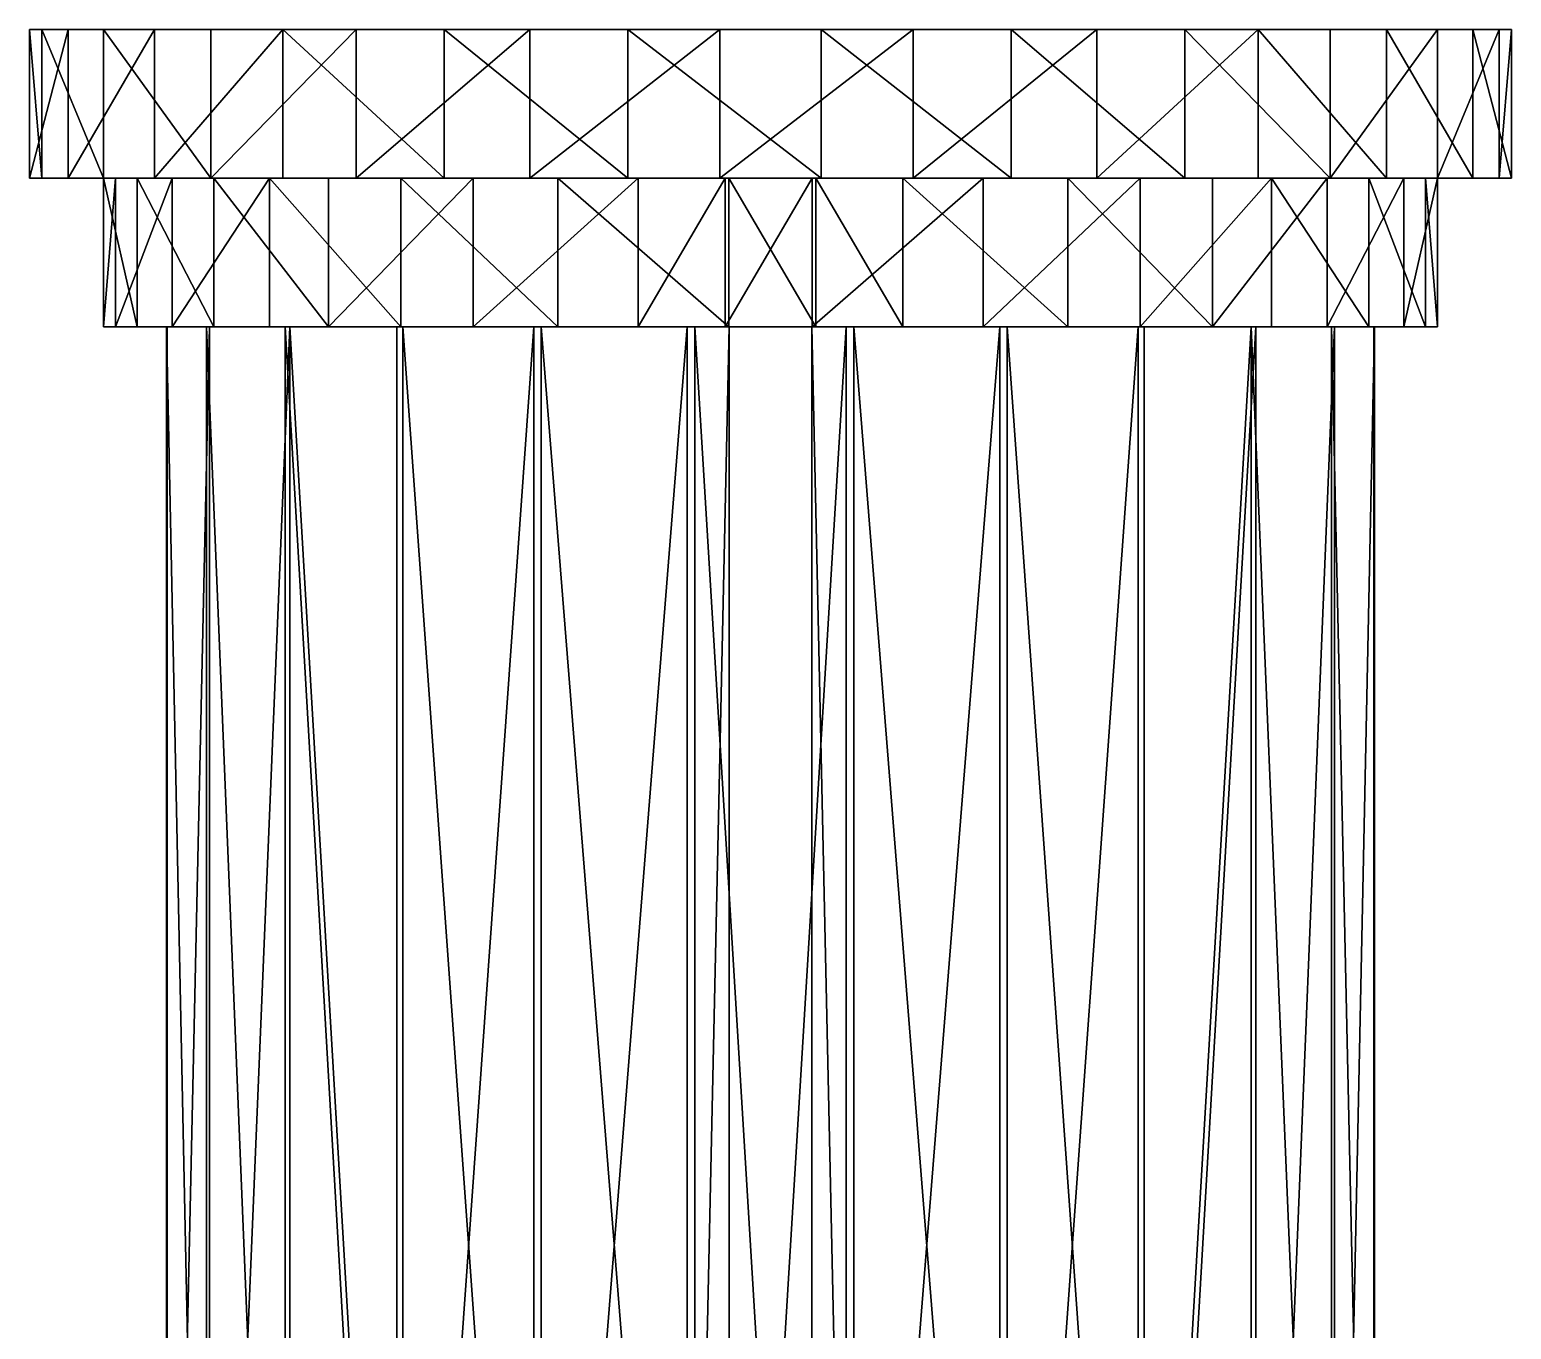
# Model space of a CAD drawing. Extents: x -15.8 to 15.2, y -17.4 to 0.1.
# Drawn here: x -5.34 to 4.65, y -8.64 to 0.12 of the extents above; entities that cross this region are included whole.
import ezdxf

# ---------------------------------------------------------------- set-up
doc = ezdxf.new("R2010")
doc.units = 0
doc.header["$MEASUREMENT"] = 0
doc.layers.add('LAYER14', color=7, linetype='CONTINUOUS')

msp = doc.modelspace()

# ---------------------------------------------------------------- linework, layer by layer
at = {"layer": 'LAYER14'}
for points in [[(-5.255, 0.1226, 3.155), (-5.077, 0.1226, 0.57), (-5.337, 0.1226, 1.851), (-5.255, 0.1226, 3.155)], [(-5.337, -0.8785, 1.851), (-5.077, 0.1226, 0.57), (-5.077, -0.8785, 0.57), (-5.337, -0.8785, 1.851)], [(-5.077, 0.1226, 0.57), (-5.337, -0.8785, 1.851), (-5.337, 0.1226, 1.851), (-5.077, 0.1226, 0.57)], [(-5.255, -0.8785, 3.155), (-5.337, 0.1226, 1.851), (-5.337, -0.8785, 1.851), (-5.255, -0.8785, 3.155)], [(-5.337, 0.1226, 1.851), (-5.255, -0.8785, 3.155), (-5.255, 0.1226, 3.155), (-5.337, 0.1226, 1.851)], [(-5.077, 0.1226, 0.57), (-5.255, 0.1226, 3.155), (-4.839, 0.1226, 4.394), (-5.077, 0.1226, 0.57)], [(-4.839, -0.8785, 4.394), (-5.255, 0.1226, 3.155), (-5.255, -0.8785, 3.155), (-4.839, -0.8785, 4.394)], [(-5.255, 0.1226, 3.155), (-4.839, -0.8785, 4.394), (-4.839, 0.1226, 4.394), (-5.255, 0.1226, 3.155)], [(-5.077, 0.1226, 0.57), (-4.839, 0.1226, 4.394), (-4.496, 0.1226, -0.601), (-5.077, 0.1226, 0.57)], [(-5.077, -0.8785, 0.57), (-4.496, 0.1226, -0.601), (-4.496, -0.8785, -0.601), (-5.077, -0.8785, 0.57)], [(-4.496, 0.1226, -0.601), (-5.077, -0.8785, 0.57), (-5.077, 0.1226, 0.57), (-4.496, 0.1226, -0.601)], [(-4.496, 0.1226, -0.601), (-4.839, 0.1226, 4.394), (-4.116, 0.1226, 5.482), (-4.496, 0.1226, -0.601)], [(-4.116, -0.8785, 5.482), (-4.839, 0.1226, 4.394), (-4.839, -0.8785, 4.394), (-4.116, -0.8785, 5.482)], [(-4.839, 0.1226, 4.394), (-4.116, -0.8785, 5.482), (-4.116, 0.1226, 5.482), (-4.839, 0.1226, 4.394)], [(-4.496, 0.1226, -0.601), (-4.116, 0.1226, 5.482), (-3.631, 0.1226, -1.58), (-4.496, 0.1226, -0.601)], [(-4.496, -0.8785, -0.601), (-3.631, 0.1226, -1.58), (-3.631, -0.8785, -1.58), (-4.496, -0.8785, -0.601)], [(-3.631, 0.1226, -1.58), (-4.496, -0.8785, -0.601), (-4.496, 0.1226, -0.601), (-3.631, 0.1226, -1.58)], [(-3.631, 0.1226, -1.58), (-4.116, 0.1226, 5.482), (-3.136, 0.1226, 6.347), (-3.631, 0.1226, -1.58)], [(-4.116, -0.8785, 5.482), (-3.136, 0.1226, 6.347), (-4.116, 0.1226, 5.482), (-4.116, -0.8785, 5.482)], [(-3.136, 0.1226, 6.347), (-4.116, -0.8785, 5.482), (-3.136, -0.8785, 6.347), (-3.136, 0.1226, 6.347)], [(-3.631, 0.1226, -1.58), (-3.136, 0.1226, 6.347), (-2.543, 0.1226, -2.303), (-3.631, 0.1226, -1.58)], [(-2.543, -0.8785, -2.303), (-3.631, 0.1226, -1.58), (-2.543, 0.1226, -2.303), (-2.543, -0.8785, -2.303)], [(-3.631, 0.1226, -1.58), (-2.543, -0.8785, -2.303), (-3.631, -0.8785, -1.58), (-3.631, 0.1226, -1.58)], [(-2.543, 0.1226, -2.303), (-3.136, 0.1226, 6.347), (-1.966, 0.1226, 6.929), (-2.543, 0.1226, -2.303)], [(-3.136, -0.8785, 6.347), (-1.966, 0.1226, 6.929), (-3.136, 0.1226, 6.347), (-3.136, -0.8785, 6.347)], [(-1.966, 0.1226, 6.929), (-3.136, -0.8785, 6.347), (-1.966, -0.8785, 6.929), (-1.966, 0.1226, 6.929)], [(-2.543, 0.1226, -2.303), (-1.966, 0.1226, 6.929), (-1.304, 0.1226, -2.719), (-2.543, 0.1226, -2.303)], [(-1.304, -0.8785, -2.719), (-2.543, 0.1226, -2.303), (-1.304, 0.1226, -2.719), (-1.304, -0.8785, -2.719)], [(-2.543, 0.1226, -2.303), (-1.304, -0.8785, -2.719), (-2.543, -0.8785, -2.303), (-2.543, 0.1226, -2.303)], [(-1.304, 0.1226, -2.719), (-1.966, 0.1226, 6.929), (-0.685, 0.1226, 7.188), (-1.304, 0.1226, -2.719)], [(-1.966, -0.8785, 6.929), (-0.685, 0.1226, 7.188), (-1.966, 0.1226, 6.929), (-1.966, -0.8785, 6.929)], [(-0.685, 0.1226, 7.188), (-1.966, -0.8785, 6.929), (-0.685, -0.8785, 7.188), (-0.685, 0.1226, 7.188)], [(-1.304, 0.1226, -2.719), (-0.685, 0.1226, 7.188), (0, 0.1226, -2.8), (-1.304, 0.1226, -2.719)], [(0, -0.8785, -2.8), (-1.304, 0.1226, -2.719), (0, 0.1226, -2.8), (0, -0.8785, -2.8)], [(-1.304, 0.1226, -2.719), (0, -0.8785, -2.8), (-1.304, -0.8785, -2.719), (-1.304, 0.1226, -2.719)], [(0, 0.1226, -2.8), (-0.685, 0.1226, 7.188), (0.619, 0.1226, 7.106), (0, 0.1226, -2.8)], [(-0.685, -0.8785, 7.188), (0.619, 0.1226, 7.106), (-0.685, 0.1226, 7.188), (-0.685, -0.8785, 7.188)], [(0.619, 0.1226, 7.106), (-0.685, -0.8785, 7.188), (0.619, -0.8785, 7.106), (0.619, 0.1226, 7.106)], [(0, 0.1226, -2.8), (0.619, 0.1226, 7.106), (1.281, 0.1226, -2.541), (0, 0.1226, -2.8)], [(1.281, -0.8785, -2.541), (0, 0.1226, -2.8), (1.281, 0.1226, -2.541), (1.281, -0.8785, -2.541)], [(0, 0.1226, -2.8), (1.281, -0.8785, -2.541), (0, -0.8785, -2.8), (0, 0.1226, -2.8)], [(1.281, 0.1226, -2.541), (0.619, 0.1226, 7.106), (1.858, 0.1226, 6.69), (1.281, 0.1226, -2.541)], [(0.619, -0.8785, 7.106), (1.858, 0.1226, 6.69), (0.619, 0.1226, 7.106), (0.619, -0.8785, 7.106)], [(1.858, 0.1226, 6.69), (0.619, -0.8785, 7.106), (1.858, -0.8785, 6.69), (1.858, 0.1226, 6.69)], [(1.281, 0.1226, -2.541), (1.858, 0.1226, 6.69), (2.451, 0.1226, -1.96), (1.281, 0.1226, -2.541)], [(2.451, -0.8785, -1.96), (1.281, 0.1226, -2.541), (2.451, 0.1226, -1.96), (2.451, -0.8785, -1.96)], [(1.281, 0.1226, -2.541), (2.451, -0.8785, -1.96), (1.281, -0.8785, -2.541), (1.281, 0.1226, -2.541)], [(2.451, 0.1226, -1.96), (1.858, 0.1226, 6.69), (2.946, 0.1226, 5.967), (2.451, 0.1226, -1.96)], [(1.858, -0.8785, 6.69), (2.946, 0.1226, 5.967), (1.858, 0.1226, 6.69), (1.858, -0.8785, 6.69)], [(2.946, 0.1226, 5.967), (1.858, -0.8785, 6.69), (2.946, -0.8785, 5.967), (2.946, 0.1226, 5.967)], [(2.451, 0.1226, -1.96), (2.946, 0.1226, 5.967), (3.431, 0.1226, -1.095), (2.451, 0.1226, -1.96)], [(3.431, -0.8785, -1.095), (2.451, 0.1226, -1.96), (3.431, 0.1226, -1.095), (3.431, -0.8785, -1.095)], [(2.451, 0.1226, -1.96), (3.431, -0.8785, -1.095), (2.451, -0.8785, -1.96), (2.451, 0.1226, -1.96)], [(3.431, 0.1226, -1.095), (2.946, 0.1226, 5.967), (3.811, 0.1226, 4.987), (3.431, 0.1226, -1.095)], [(2.946, 0.1226, 5.967), (3.811, -0.8785, 4.987), (3.811, 0.1226, 4.987), (2.946, 0.1226, 5.967)], [(3.811, -0.8785, 4.987), (2.946, 0.1226, 5.967), (2.946, -0.8785, 5.967), (3.811, -0.8785, 4.987)], [(3.431, 0.1226, -1.095), (3.811, 0.1226, 4.987), (4.154, 0.1226, -0.007), (3.431, 0.1226, -1.095)], [(4.154, 0.1226, -0.007), (3.431, -0.8785, -1.095), (3.431, 0.1226, -1.095), (4.154, 0.1226, -0.007)], [(3.431, -0.8785, -1.095), (4.154, 0.1226, -0.007), (4.154, -0.8785, -0.007), (3.431, -0.8785, -1.095)], [(4.154, 0.1226, -0.007), (3.811, 0.1226, 4.987), (4.393, 0.1226, 3.817), (4.154, 0.1226, -0.007)], [(3.811, 0.1226, 4.987), (4.393, -0.8785, 3.817), (4.393, 0.1226, 3.817), (3.811, 0.1226, 4.987)], [(4.393, -0.8785, 3.817), (3.811, 0.1226, 4.987), (3.811, -0.8785, 4.987), (4.393, -0.8785, 3.817)], [(4.154, 0.1226, -0.007), (4.393, 0.1226, 3.817), (4.57, 0.1226, 1.232), (4.154, 0.1226, -0.007)], [(4.57, 0.1226, 1.232), (4.154, -0.8785, -0.007), (4.154, 0.1226, -0.007), (4.57, 0.1226, 1.232)], [(4.154, -0.8785, -0.007), (4.57, 0.1226, 1.232), (4.57, -0.8785, 1.232), (4.154, -0.8785, -0.007)], [(4.57, 0.1226, 1.232), (4.393, 0.1226, 3.817), (4.652, 0.1226, 2.536), (4.57, 0.1226, 1.232)], [(4.393, 0.1226, 3.817), (4.652, -0.8785, 2.536), (4.652, 0.1226, 2.536), (4.393, 0.1226, 3.817)], [(4.652, -0.8785, 2.536), (4.393, 0.1226, 3.817), (4.393, -0.8785, 3.817), (4.652, -0.8785, 2.536)], [(4.652, 0.1226, 2.536), (4.57, -0.8785, 1.232), (4.57, 0.1226, 1.232), (4.652, 0.1226, 2.536)], [(4.57, -0.8785, 1.232), (4.652, 0.1226, 2.536), (4.652, -0.8785, 2.536), (4.57, -0.8785, 1.232)], [(-5.077, -0.8785, 0.57), (-5.255, -0.8785, 3.155), (-5.337, -0.8785, 1.851), (-5.077, -0.8785, 0.57)], [(-5.255, -0.8785, 3.155), (-5.077, -0.8785, 0.57), (-4.839, -0.8785, 4.394), (-5.255, -0.8785, 3.155)], [(-5.077, -0.8785, 0.57), (-4.758, -0.8785, 1.301), (-4.839, -0.8785, 2.474), (-5.077, -0.8785, 0.57)], [(-4.758, -0.8785, 1.301), (-5.077, -0.8785, 0.57), (-4.496, -0.8785, -0.601), (-4.758, -0.8785, 1.301)], [(-4.839, -0.8785, 4.394), (-5.077, -0.8785, 0.57), (-4.839, -0.8785, 2.474), (-4.839, -0.8785, 4.394)], [(-4.839, -0.8785, 4.394), (-4.839, -0.8785, 2.474), (-4.613, -0.8785, 3.628), (-4.839, -0.8785, 4.394)], [(-4.839, -0.8785, 4.394), (-4.613, -0.8785, 3.628), (-4.116, -0.8785, 5.482), (-4.839, -0.8785, 4.394)], [(-4.613, -1.8797, 3.628), (-4.839, -0.8785, 2.474), (-4.839, -1.8797, 2.474), (-4.613, -1.8797, 3.628)], [(-4.839, -0.8785, 2.474), (-4.613, -1.8797, 3.628), (-4.613, -0.8785, 3.628), (-4.839, -0.8785, 2.474)], [(-4.839, -1.8797, 2.474), (-4.758, -0.8785, 1.301), (-4.758, -1.8797, 1.301), (-4.839, -1.8797, 2.474)], [(-4.758, -0.8785, 1.301), (-4.839, -1.8797, 2.474), (-4.839, -0.8785, 2.474), (-4.758, -0.8785, 1.301)], [(-4.758, -0.8785, 1.301), (-4.496, -0.8785, -0.601), (-4.377, -0.8785, 0.188), (-4.758, -0.8785, 1.301)], [(-4.758, -1.8797, 1.301), (-4.377, -0.8785, 0.188), (-4.377, -1.8797, 0.188), (-4.758, -1.8797, 1.301)], [(-4.377, -0.8785, 0.188), (-4.758, -1.8797, 1.301), (-4.758, -0.8785, 1.301), (-4.377, -0.8785, 0.188)], [(-4.116, -0.8785, 5.482), (-4.613, -0.8785, 3.628), (-4.096, -0.8785, 4.685), (-4.116, -0.8785, 5.482)], [(-4.096, -1.8797, 4.685), (-4.613, -0.8785, 3.628), (-4.613, -1.8797, 3.628), (-4.096, -1.8797, 4.685)], [(-4.613, -0.8785, 3.628), (-4.096, -1.8797, 4.685), (-4.096, -0.8785, 4.685), (-4.613, -0.8785, 3.628)], [(-4.377, -0.8785, 0.188), (-4.496, -0.8785, -0.601), (-3.631, -0.8785, -1.58), (-4.377, -0.8785, 0.188)], [(-4.377, -0.8785, 0.188), (-3.631, -0.8785, -1.58), (-3.721, -0.8785, -0.788), (-4.377, -0.8785, 0.188)], [(-4.377, -1.8797, 0.188), (-3.721, -0.8785, -0.788), (-3.721, -1.8797, -0.788), (-4.377, -1.8797, 0.188)], [(-3.721, -0.8785, -0.788), (-4.377, -1.8797, 0.188), (-4.377, -0.8785, 0.188), (-3.721, -0.8785, -0.788)], [(-4.116, -0.8785, 5.482), (-4.096, -0.8785, 4.685), (-3.136, -0.8785, 6.347), (-4.116, -0.8785, 5.482)], [(-3.136, -0.8785, 6.347), (-4.096, -0.8785, 4.685), (-3.323, -0.8785, 5.571), (-3.136, -0.8785, 6.347)], [(-3.323, -1.8797, 5.571), (-4.096, -0.8785, 4.685), (-4.096, -1.8797, 4.685), (-3.323, -1.8797, 5.571)], [(-4.096, -0.8785, 4.685), (-3.323, -1.8797, 5.571), (-3.323, -0.8785, 5.571), (-4.096, -0.8785, 4.685)], [(-3.721, -0.8785, -0.788), (-3.631, -0.8785, -1.58), (-2.834, -0.8785, -1.56), (-3.721, -0.8785, -0.788)], [(-2.834, -1.8797, -1.56), (-3.721, -0.8785, -0.788), (-2.834, -0.8785, -1.56), (-2.834, -1.8797, -1.56)], [(-3.721, -0.8785, -0.788), (-2.834, -1.8797, -1.56), (-3.721, -1.8797, -0.788), (-3.721, -0.8785, -0.788)], [(-2.834, -0.8785, -1.56), (-3.631, -0.8785, -1.58), (-2.543, -0.8785, -2.303), (-2.834, -0.8785, -1.56)], [(-3.136, -0.8785, 6.347), (-3.323, -0.8785, 5.571), (-2.347, -0.8785, 6.228), (-3.136, -0.8785, 6.347)], [(-3.323, -1.8797, 5.571), (-2.347, -0.8785, 6.228), (-3.323, -0.8785, 5.571), (-3.323, -1.8797, 5.571)], [(-2.347, -0.8785, 6.228), (-3.323, -1.8797, 5.571), (-2.347, -1.8797, 6.228), (-2.347, -0.8785, 6.228)], [(-3.136, -0.8785, 6.347), (-2.347, -0.8785, 6.228), (-1.966, -0.8785, 6.929), (-3.136, -0.8785, 6.347)], [(-2.834, -0.8785, -1.56), (-2.543, -0.8785, -2.303), (-1.777, -0.8785, -2.077), (-2.834, -0.8785, -1.56)], [(-1.777, -1.8797, -2.077), (-2.834, -0.8785, -1.56), (-1.777, -0.8785, -2.077), (-1.777, -1.8797, -2.077)], [(-2.834, -0.8785, -1.56), (-1.777, -1.8797, -2.077), (-2.834, -1.8797, -1.56), (-2.834, -0.8785, -1.56)], [(-1.777, -0.8785, -2.077), (-2.543, -0.8785, -2.303), (-1.304, -0.8785, -2.719), (-1.777, -0.8785, -2.077)], [(-1.966, -0.8785, 6.929), (-2.347, -0.8785, 6.228), (-1.235, -0.8785, 6.609), (-1.966, -0.8785, 6.929)], [(-2.347, -1.8797, 6.228), (-1.235, -0.8785, 6.609), (-2.347, -0.8785, 6.228), (-2.347, -1.8797, 6.228)], [(-1.235, -0.8785, 6.609), (-2.347, -1.8797, 6.228), (-1.235, -1.8797, 6.609), (-1.235, -0.8785, 6.609)], [(-1.966, -0.8785, 6.929), (-1.235, -0.8785, 6.609), (-0.685, -0.8785, 7.188), (-1.966, -0.8785, 6.929)], [(-1.777, -0.8785, -2.077), (-1.304, -0.8785, -2.719), (-0.623, -0.8785, -2.303), (-1.777, -0.8785, -2.077)], [(-0.623, -1.8797, -2.303), (-1.777, -0.8785, -2.077), (-0.623, -0.8785, -2.303), (-0.623, -1.8797, -2.303)], [(-1.777, -0.8785, -2.077), (-0.623, -1.8797, -2.303), (-1.777, -1.8797, -2.077), (-1.777, -0.8785, -2.077)], [(-0.623, -0.8785, -2.303), (-1.304, -0.8785, -2.719), (0, -0.8785, -2.8), (-0.623, -0.8785, -2.303)], [(-0.685, -0.8785, 7.188), (-1.235, -0.8785, 6.609), (-0.648, -0.8785, 6.649), (-0.685, -0.8785, 7.188)], [(-1.235, -1.8797, 6.609), (-0.648, -0.8785, 6.649), (-1.235, -0.8785, 6.609), (-1.235, -1.8797, 6.609)], [(-0.648, -0.8785, 6.649), (-1.235, -1.8797, 6.609), (-0.648, -1.8797, 6.649), (-0.648, -0.8785, 6.649)], [(-0.685, -0.8785, 7.188), (-0.648, -0.8785, 6.649), (0.619, -0.8785, 7.106), (-0.685, -0.8785, 7.188)], [(0.619, -0.8785, 7.106), (-0.648, -0.8785, 6.649), (-0.062, -0.8785, 6.69), (0.619, -0.8785, 7.106)], [(-0.648, -1.8797, 6.649), (-0.062, -0.8785, 6.69), (-0.648, -0.8785, 6.649), (-0.648, -1.8797, 6.649)], [(-0.062, -0.8785, 6.69), (-0.648, -1.8797, 6.649), (-0.062, -1.8797, 6.69), (-0.062, -0.8785, 6.69)], [(-0.623, -0.8785, -2.303), (0, -0.8785, -2.8), (-0.037, -0.8785, -2.263), (-0.623, -0.8785, -2.303)], [(-0.037, -1.8797, -2.263), (-0.623, -0.8785, -2.303), (-0.037, -0.8785, -2.263), (-0.037, -1.8797, -2.263)], [(-0.623, -0.8785, -2.303), (-0.037, -1.8797, -2.263), (-0.623, -1.8797, -2.303), (-0.623, -0.8785, -2.303)], [(0.619, -0.8785, 7.106), (-0.062, -0.8785, 6.69), (1.092, -0.8785, 6.464), (0.619, -0.8785, 7.106)], [(-0.062, -1.8797, 6.69), (1.092, -0.8785, 6.464), (-0.062, -0.8785, 6.69), (-0.062, -1.8797, 6.69)], [(1.092, -0.8785, 6.464), (-0.062, -1.8797, 6.69), (1.092, -1.8797, 6.464), (1.092, -0.8785, 6.464)], [(-0.037, -0.8785, -2.263), (0, -0.8785, -2.8), (0.55, -0.8785, -2.222), (-0.037, -0.8785, -2.263)], [(0.55, -1.8797, -2.222), (-0.037, -0.8785, -2.263), (0.55, -0.8785, -2.222), (0.55, -1.8797, -2.222)], [(-0.037, -0.8785, -2.263), (0.55, -1.8797, -2.222), (-0.037, -1.8797, -2.263), (-0.037, -0.8785, -2.263)], [(0.55, -0.8785, -2.222), (0, -0.8785, -2.8), (1.281, -0.8785, -2.541), (0.55, -0.8785, -2.222)], [(0.55, -0.8785, -2.222), (1.281, -0.8785, -2.541), (1.663, -0.8785, -1.841), (0.55, -0.8785, -2.222)], [(1.663, -1.8797, -1.841), (0.55, -0.8785, -2.222), (1.663, -0.8785, -1.841), (1.663, -1.8797, -1.841)], [(0.55, -0.8785, -2.222), (1.663, -1.8797, -1.841), (0.55, -1.8797, -2.222), (0.55, -0.8785, -2.222)], [(0.619, -0.8785, 7.106), (1.092, -0.8785, 6.464), (1.858, -0.8785, 6.69), (0.619, -0.8785, 7.106)], [(1.858, -0.8785, 6.69), (1.092, -0.8785, 6.464), (2.149, -0.8785, 5.947), (1.858, -0.8785, 6.69)], [(1.092, -1.8797, 6.464), (2.149, -0.8785, 5.947), (1.092, -0.8785, 6.464), (1.092, -1.8797, 6.464)], [(2.149, -0.8785, 5.947), (1.092, -1.8797, 6.464), (2.149, -1.8797, 5.947), (2.149, -0.8785, 5.947)], [(1.663, -0.8785, -1.841), (1.281, -0.8785, -2.541), (2.451, -0.8785, -1.96), (1.663, -0.8785, -1.841)], [(1.663, -0.8785, -1.841), (2.451, -0.8785, -1.96), (2.638, -0.8785, -1.185), (1.663, -0.8785, -1.841)], [(2.638, -1.8797, -1.185), (1.663, -0.8785, -1.841), (2.638, -0.8785, -1.185), (2.638, -1.8797, -1.185)], [(1.663, -0.8785, -1.841), (2.638, -1.8797, -1.185), (1.663, -1.8797, -1.841), (1.663, -0.8785, -1.841)], [(1.858, -0.8785, 6.69), (2.149, -0.8785, 5.947), (2.946, -0.8785, 5.967), (1.858, -0.8785, 6.69)], [(2.946, -0.8785, 5.967), (2.149, -0.8785, 5.947), (3.036, -0.8785, 5.174), (2.946, -0.8785, 5.967)], [(2.149, -1.8797, 5.947), (3.036, -0.8785, 5.174), (2.149, -0.8785, 5.947), (2.149, -1.8797, 5.947)], [(3.036, -0.8785, 5.174), (2.149, -1.8797, 5.947), (3.036, -1.8797, 5.174), (3.036, -0.8785, 5.174)], [(2.638, -0.8785, -1.185), (2.451, -0.8785, -1.96), (3.431, -0.8785, -1.095), (2.638, -0.8785, -1.185)], [(2.638, -0.8785, -1.185), (3.431, -0.8785, -1.095), (3.411, -0.8785, -0.298), (2.638, -0.8785, -1.185)], [(3.411, -0.8785, -0.298), (2.638, -1.8797, -1.185), (2.638, -0.8785, -1.185), (3.411, -0.8785, -0.298)], [(2.638, -1.8797, -1.185), (3.411, -0.8785, -0.298), (3.411, -1.8797, -0.298), (2.638, -1.8797, -1.185)], [(2.946, -0.8785, 5.967), (3.036, -0.8785, 5.174), (3.811, -0.8785, 4.987), (2.946, -0.8785, 5.967)], [(3.811, -0.8785, 4.987), (3.036, -0.8785, 5.174), (3.692, -0.8785, 4.198), (3.811, -0.8785, 4.987)], [(3.036, -0.8785, 5.174), (3.692, -1.8797, 4.198), (3.692, -0.8785, 4.198), (3.036, -0.8785, 5.174)], [(3.692, -1.8797, 4.198), (3.036, -0.8785, 5.174), (3.036, -1.8797, 5.174), (3.692, -1.8797, 4.198)], [(3.411, -0.8785, -0.298), (3.431, -0.8785, -1.095), (3.928, -0.8785, 0.758), (3.411, -0.8785, -0.298)], [(3.928, -0.8785, 0.758), (3.411, -1.8797, -0.298), (3.411, -0.8785, -0.298), (3.928, -0.8785, 0.758)], [(3.411, -1.8797, -0.298), (3.928, -0.8785, 0.758), (3.928, -1.8797, 0.758), (3.411, -1.8797, -0.298)], [(3.928, -0.8785, 0.758), (3.431, -0.8785, -1.095), (4.154, -0.8785, -0.007), (3.928, -0.8785, 0.758)], [(3.811, -0.8785, 4.987), (3.692, -0.8785, 4.198), (4.073, -0.8785, 3.086), (3.811, -0.8785, 4.987)], [(3.692, -0.8785, 4.198), (4.073, -1.8797, 3.086), (4.073, -0.8785, 3.086), (3.692, -0.8785, 4.198)], [(4.073, -1.8797, 3.086), (3.692, -0.8785, 4.198), (3.692, -1.8797, 4.198), (4.073, -1.8797, 3.086)], [(3.811, -0.8785, 4.987), (4.073, -0.8785, 3.086), (4.393, -0.8785, 3.817), (3.811, -0.8785, 4.987)], [(3.928, -0.8785, 0.758), (4.154, -0.8785, -0.007), (4.154, -0.8785, 1.913), (3.928, -0.8785, 0.758)], [(4.154, -0.8785, 1.913), (3.928, -1.8797, 0.758), (3.928, -0.8785, 0.758), (4.154, -0.8785, 1.913)], [(3.928, -1.8797, 0.758), (4.154, -0.8785, 1.913), (4.154, -1.8797, 1.913), (3.928, -1.8797, 0.758)], [(4.393, -0.8785, 3.817), (4.073, -0.8785, 3.086), (4.154, -0.8785, 1.913), (4.393, -0.8785, 3.817)], [(4.073, -0.8785, 3.086), (4.154, -1.8797, 1.913), (4.154, -0.8785, 1.913), (4.073, -0.8785, 3.086)], [(4.154, -1.8797, 1.913), (4.073, -0.8785, 3.086), (4.073, -1.8797, 3.086), (4.154, -1.8797, 1.913)], [(4.154, -0.8785, 1.913), (4.154, -0.8785, -0.007), (4.57, -0.8785, 1.232), (4.154, -0.8785, 1.913)], [(4.154, -0.8785, 1.913), (4.57, -0.8785, 1.232), (4.393, -0.8785, 3.817), (4.154, -0.8785, 1.913)], [(4.393, -0.8785, 3.817), (4.57, -0.8785, 1.232), (4.652, -0.8785, 2.536), (4.393, -0.8785, 3.817)], [(-4.758, -1.8797, 1.301), (-4.613, -1.8797, 3.628), (-4.839, -1.8797, 2.474), (-4.758, -1.8797, 1.301)], [(-4.613, -1.8797, 3.628), (-4.758, -1.8797, 1.301), (-4.377, -1.8797, 0.188), (-4.613, -1.8797, 3.628)], [(-4.613, -1.8797, 3.628), (-4.377, -1.8797, 0.188), (-4.409, -1.8797, 1.632), (-4.613, -1.8797, 3.628)], [(-4.613, -1.8797, 3.628), (-4.409, -1.8797, 1.632), (-4.415, -1.8797, 2.703), (-4.613, -1.8797, 3.628)], [(-4.415, -1.8797, 2.703), (-4.096, -1.8797, 4.685), (-4.613, -1.8797, 3.628), (-4.415, -1.8797, 2.703)], [(-4.096, -1.8797, 4.685), (-4.415, -1.8797, 2.703), (-4.145, -1.8797, 3.74), (-4.096, -1.8797, 4.685)], [(-4.145, -14.8945, 3.74), (-4.415, -1.8797, 2.703), (-4.415, -14.8945, 2.703), (-4.145, -14.8945, 3.74)], [(-4.415, -1.8797, 2.703), (-4.145, -14.8945, 3.74), (-4.145, -1.8797, 3.74), (-4.415, -1.8797, 2.703)], [(-4.415, -14.8945, 2.703), (-4.409, -1.8797, 1.632), (-4.409, -14.8945, 1.632), (-4.415, -14.8945, 2.703)], [(-4.409, -1.8797, 1.632), (-4.415, -14.8945, 2.703), (-4.415, -1.8797, 2.703), (-4.409, -1.8797, 1.632)], [(-4.409, -1.8797, 1.632), (-4.377, -1.8797, 0.188), (-4.125, -1.8797, 0.599), (-4.409, -1.8797, 1.632)], [(-4.409, -14.8945, 1.632), (-4.125, -1.8797, 0.599), (-4.125, -14.8945, 0.599), (-4.409, -14.8945, 1.632)], [(-4.125, -1.8797, 0.599), (-4.409, -14.8945, 1.632), (-4.409, -1.8797, 1.632), (-4.125, -1.8797, 0.599)], [(-4.125, -1.8797, 0.599), (-4.377, -1.8797, 0.188), (-3.721, -1.8797, -0.788), (-4.125, -1.8797, 0.599)], [(-4.096, -1.8797, 4.685), (-4.145, -1.8797, 3.74), (-3.615, -1.8797, 4.671), (-4.096, -1.8797, 4.685)], [(-3.615, -14.8945, 4.671), (-4.145, -1.8797, 3.74), (-4.145, -14.8945, 3.74), (-3.615, -14.8945, 4.671)], [(-4.145, -1.8797, 3.74), (-3.615, -14.8945, 4.671), (-3.615, -1.8797, 4.671), (-4.145, -1.8797, 3.74)], [(-4.125, -1.8797, 0.599), (-3.721, -1.8797, -0.788), (-3.583, -1.8797, -0.326), (-4.125, -1.8797, 0.599)], [(-4.125, -14.8945, 0.599), (-3.583, -1.8797, -0.326), (-3.583, -14.8945, -0.326), (-4.125, -14.8945, 0.599)], [(-3.583, -1.8797, -0.326), (-4.125, -14.8945, 0.599), (-4.125, -1.8797, 0.599), (-3.583, -1.8797, -0.326)], [(-4.096, -1.8797, 4.685), (-3.615, -1.8797, 4.671), (-3.323, -1.8797, 5.571), (-4.096, -1.8797, 4.685)], [(-3.583, -1.8797, -0.326), (-3.721, -1.8797, -0.788), (-2.834, -1.8797, -1.56), (-3.583, -1.8797, -0.326)], [(-3.323, -1.8797, 5.571), (-3.615, -1.8797, 4.671), (-2.862, -1.8797, 5.434), (-3.323, -1.8797, 5.571)], [(-2.862, -14.8945, 5.434), (-3.615, -1.8797, 4.671), (-3.615, -14.8945, 4.671), (-2.862, -14.8945, 5.434)], [(-3.615, -1.8797, 4.671), (-2.862, -14.8945, 5.434), (-2.862, -1.8797, 5.434), (-3.615, -1.8797, 4.671)], [(-3.583, -1.8797, -0.326), (-2.834, -1.8797, -1.56), (-2.82, -1.8797, -1.079), (-3.583, -1.8797, -0.326)], [(-2.82, -14.8945, -1.079), (-3.583, -1.8797, -0.326), (-2.82, -1.8797, -1.079), (-2.82, -14.8945, -1.079)], [(-3.583, -1.8797, -0.326), (-2.82, -14.8945, -1.079), (-3.583, -14.8945, -0.326), (-3.583, -1.8797, -0.326)], [(-3.323, -1.8797, 5.571), (-2.862, -1.8797, 5.434), (-2.347, -1.8797, 6.228), (-3.323, -1.8797, 5.571)], [(-2.347, -1.8797, 6.228), (-2.862, -1.8797, 5.434), (-1.938, -1.8797, 5.976), (-2.347, -1.8797, 6.228)], [(-2.862, -14.8945, 5.434), (-1.938, -1.8797, 5.976), (-2.862, -1.8797, 5.434), (-2.862, -14.8945, 5.434)], [(-1.938, -1.8797, 5.976), (-2.862, -14.8945, 5.434), (-1.938, -14.8945, 5.976), (-1.938, -1.8797, 5.976)], [(-2.82, -1.8797, -1.079), (-2.834, -1.8797, -1.56), (-1.777, -1.8797, -2.077), (-2.82, -1.8797, -1.079)], [(-2.82, -1.8797, -1.079), (-1.777, -1.8797, -2.077), (-1.889, -1.8797, -1.609), (-2.82, -1.8797, -1.079)], [(-1.889, -14.8945, -1.609), (-2.82, -1.8797, -1.079), (-1.889, -1.8797, -1.609), (-1.889, -14.8945, -1.609)], [(-2.82, -1.8797, -1.079), (-1.889, -14.8945, -1.609), (-2.82, -14.8945, -1.079), (-2.82, -1.8797, -1.079)], [(-2.347, -1.8797, 6.228), (-1.938, -1.8797, 5.976), (-1.235, -1.8797, 6.609), (-2.347, -1.8797, 6.228)], [(-1.235, -1.8797, 6.609), (-1.938, -1.8797, 5.976), (-0.904, -1.8797, 6.259), (-1.235, -1.8797, 6.609)], [(-1.938, -14.8945, 5.976), (-0.904, -1.8797, 6.259), (-1.938, -1.8797, 5.976), (-1.938, -14.8945, 5.976)], [(-0.904, -1.8797, 6.259), (-1.938, -14.8945, 5.976), (-0.904, -14.8945, 6.259), (-0.904, -1.8797, 6.259)], [(-1.889, -1.8797, -1.609), (-1.777, -1.8797, -2.077), (-0.852, -1.8797, -1.879), (-1.889, -1.8797, -1.609)], [(-0.852, -14.8945, -1.879), (-1.889, -1.8797, -1.609), (-0.852, -1.8797, -1.879), (-0.852, -14.8945, -1.879)], [(-1.889, -1.8797, -1.609), (-0.852, -14.8945, -1.879), (-1.889, -14.8945, -1.609), (-1.889, -1.8797, -1.609)], [(-0.852, -1.8797, -1.879), (-1.777, -1.8797, -2.077), (-0.623, -1.8797, -2.303), (-0.852, -1.8797, -1.879)], [(-1.235, -1.8797, 6.609), (-0.904, -1.8797, 6.259), (-0.648, -1.8797, 6.649), (-1.235, -1.8797, 6.609)], [(-0.648, -1.8797, 6.649), (-0.904, -1.8797, 6.259), (-0.622, -1.8797, 6.261), (-0.648, -1.8797, 6.649)], [(-0.904, -14.8945, 6.259), (-0.622, -1.8797, 6.261), (-0.904, -1.8797, 6.259), (-0.904, -14.8945, 6.259)], [(-0.622, -1.8797, 6.261), (-0.904, -14.8945, 6.259), (-0.622, -14.8945, 6.261), (-0.622, -1.8797, 6.261)], [(-0.852, -1.8797, -1.879), (-0.623, -1.8797, -2.303), (-0.063, -1.8797, -1.875), (-0.852, -1.8797, -1.879)], [(-0.063, -14.8945, -1.875), (-0.852, -1.8797, -1.879), (-0.063, -1.8797, -1.875), (-0.063, -14.8945, -1.875)], [(-0.852, -1.8797, -1.879), (-0.063, -14.8945, -1.875), (-0.852, -14.8945, -1.879), (-0.852, -1.8797, -1.879)], [(-0.648, -1.8797, 6.649), (-0.622, -1.8797, 6.261), (-0.062, -1.8797, 6.69), (-0.648, -1.8797, 6.649)], [(-0.063, -1.8797, -1.875), (-0.623, -1.8797, -2.303), (-0.037, -1.8797, -2.263), (-0.063, -1.8797, -1.875)], [(-0.062, -1.8797, 6.69), (-0.622, -1.8797, 6.261), (0.167, -1.8797, 6.267), (-0.062, -1.8797, 6.69)], [(-0.622, -14.8945, 6.261), (0.167, -1.8797, 6.267), (-0.622, -1.8797, 6.261), (-0.622, -14.8945, 6.261)], [(0.167, -1.8797, 6.267), (-0.622, -14.8945, 6.261), (0.167, -14.8945, 6.267), (0.167, -1.8797, 6.267)], [(-0.063, -1.8797, -1.875), (-0.037, -1.8797, -2.263), (0.219, -1.8797, -1.873), (-0.063, -1.8797, -1.875)], [(0.219, -14.8945, -1.873), (-0.063, -1.8797, -1.875), (0.219, -1.8797, -1.873), (0.219, -14.8945, -1.873)], [(-0.063, -1.8797, -1.875), (0.219, -14.8945, -1.873), (-0.063, -14.8945, -1.875), (-0.063, -1.8797, -1.875)], [(-0.062, -1.8797, 6.69), (0.167, -1.8797, 6.267), (1.092, -1.8797, 6.464), (-0.062, -1.8797, 6.69)], [(0.219, -1.8797, -1.873), (-0.037, -1.8797, -2.263), (0.55, -1.8797, -2.222), (0.219, -1.8797, -1.873)], [(1.092, -1.8797, 6.464), (0.167, -1.8797, 6.267), (1.204, -1.8797, 5.996), (1.092, -1.8797, 6.464)], [(0.167, -14.8945, 6.267), (1.204, -1.8797, 5.996), (0.167, -1.8797, 6.267), (0.167, -14.8945, 6.267)], [(1.204, -1.8797, 5.996), (0.167, -14.8945, 6.267), (1.204, -14.8945, 5.996), (1.204, -1.8797, 5.996)], [(0.219, -1.8797, -1.873), (0.55, -1.8797, -2.222), (1.253, -1.8797, -1.589), (0.219, -1.8797, -1.873)], [(1.253, -14.8945, -1.589), (0.219, -1.8797, -1.873), (1.253, -1.8797, -1.589), (1.253, -14.8945, -1.589)], [(0.219, -1.8797, -1.873), (1.253, -14.8945, -1.589), (0.219, -14.8945, -1.873), (0.219, -1.8797, -1.873)], [(1.253, -1.8797, -1.589), (0.55, -1.8797, -2.222), (1.663, -1.8797, -1.841), (1.253, -1.8797, -1.589)], [(1.092, -1.8797, 6.464), (1.204, -1.8797, 5.996), (2.149, -1.8797, 5.947), (1.092, -1.8797, 6.464)], [(2.149, -1.8797, 5.947), (1.204, -1.8797, 5.996), (2.135, -1.8797, 5.466), (2.149, -1.8797, 5.947)], [(1.204, -14.8945, 5.996), (2.135, -1.8797, 5.466), (1.204, -1.8797, 5.996), (1.204, -14.8945, 5.996)], [(2.135, -1.8797, 5.466), (1.204, -14.8945, 5.996), (2.135, -14.8945, 5.466), (2.135, -1.8797, 5.466)], [(1.253, -1.8797, -1.589), (1.663, -1.8797, -1.841), (2.177, -1.8797, -1.047), (1.253, -1.8797, -1.589)], [(2.177, -14.8945, -1.047), (1.253, -1.8797, -1.589), (2.177, -1.8797, -1.047), (2.177, -14.8945, -1.047)], [(1.253, -1.8797, -1.589), (2.177, -14.8945, -1.047), (1.253, -14.8945, -1.589), (1.253, -1.8797, -1.589)], [(2.177, -1.8797, -1.047), (1.663, -1.8797, -1.841), (2.638, -1.8797, -1.185), (2.177, -1.8797, -1.047)], [(2.149, -1.8797, 5.947), (2.135, -1.8797, 5.466), (2.898, -1.8797, 4.713), (2.149, -1.8797, 5.947)], [(2.135, -14.8945, 5.466), (2.898, -1.8797, 4.713), (2.135, -1.8797, 5.466), (2.135, -14.8945, 5.466)], [(2.898, -1.8797, 4.713), (2.135, -14.8945, 5.466), (2.898, -14.8945, 4.713), (2.898, -1.8797, 4.713)], [(2.149, -1.8797, 5.947), (2.898, -1.8797, 4.713), (3.036, -1.8797, 5.174), (2.149, -1.8797, 5.947)], [(2.177, -1.8797, -1.047), (2.638, -1.8797, -1.185), (2.93, -1.8797, -0.284), (2.177, -1.8797, -1.047)], [(2.93, -1.8797, -0.284), (2.177, -14.8945, -1.047), (2.177, -1.8797, -1.047), (2.93, -1.8797, -0.284)], [(2.177, -14.8945, -1.047), (2.93, -1.8797, -0.284), (2.93, -14.8945, -0.284), (2.177, -14.8945, -1.047)], [(2.93, -1.8797, -0.284), (2.638, -1.8797, -1.185), (3.411, -1.8797, -0.298), (2.93, -1.8797, -0.284)], [(3.036, -1.8797, 5.174), (2.898, -1.8797, 4.713), (3.44, -1.8797, 3.789), (3.036, -1.8797, 5.174)], [(2.898, -1.8797, 4.713), (3.44, -14.8945, 3.789), (3.44, -1.8797, 3.789), (2.898, -1.8797, 4.713)], [(3.44, -14.8945, 3.789), (2.898, -1.8797, 4.713), (2.898, -14.8945, 4.713), (3.44, -14.8945, 3.789)], [(2.93, -1.8797, -0.284), (3.411, -1.8797, -0.298), (3.46, -1.8797, 0.647), (2.93, -1.8797, -0.284)], [(3.46, -1.8797, 0.647), (2.93, -14.8945, -0.284), (2.93, -1.8797, -0.284), (3.46, -1.8797, 0.647)], [(2.93, -14.8945, -0.284), (3.46, -1.8797, 0.647), (3.46, -14.8945, 0.647), (2.93, -14.8945, -0.284)], [(3.036, -1.8797, 5.174), (3.44, -1.8797, 3.789), (3.692, -1.8797, 4.198), (3.036, -1.8797, 5.174)], [(3.46, -1.8797, 0.647), (3.411, -1.8797, -0.298), (3.928, -1.8797, 0.758), (3.46, -1.8797, 0.647)], [(3.692, -1.8797, 4.198), (3.44, -1.8797, 3.789), (3.724, -1.8797, 2.755), (3.692, -1.8797, 4.198)], [(3.44, -1.8797, 3.789), (3.724, -14.8945, 2.755), (3.724, -1.8797, 2.755), (3.44, -1.8797, 3.789)], [(3.724, -14.8945, 2.755), (3.44, -1.8797, 3.789), (3.44, -14.8945, 3.789), (3.724, -14.8945, 2.755)], [(3.46, -1.8797, 0.647), (3.928, -1.8797, 0.758), (3.73, -1.8797, 1.684), (3.46, -1.8797, 0.647)], [(3.73, -1.8797, 1.684), (3.46, -14.8945, 0.647), (3.46, -1.8797, 0.647), (3.73, -1.8797, 1.684)], [(3.46, -14.8945, 0.647), (3.73, -1.8797, 1.684), (3.73, -14.8945, 1.684), (3.46, -14.8945, 0.647)], [(3.692, -1.8797, 4.198), (3.724, -1.8797, 2.755), (4.073, -1.8797, 3.086), (3.692, -1.8797, 4.198)], [(4.073, -1.8797, 3.086), (3.724, -1.8797, 2.755), (3.73, -1.8797, 1.684), (4.073, -1.8797, 3.086)], [(3.724, -1.8797, 2.755), (3.73, -14.8945, 1.684), (3.73, -1.8797, 1.684), (3.724, -1.8797, 2.755)], [(3.73, -14.8945, 1.684), (3.724, -1.8797, 2.755), (3.724, -14.8945, 2.755), (3.73, -14.8945, 1.684)], [(4.073, -1.8797, 3.086), (3.73, -1.8797, 1.684), (3.928, -1.8797, 0.758), (4.073, -1.8797, 3.086)], [(4.073, -1.8797, 3.086), (3.928, -1.8797, 0.758), (4.154, -1.8797, 1.913), (4.073, -1.8797, 3.086)]]:
    msp.add_3dface(points, dxfattribs=at)

doc.saveas('drawing.dxf')
